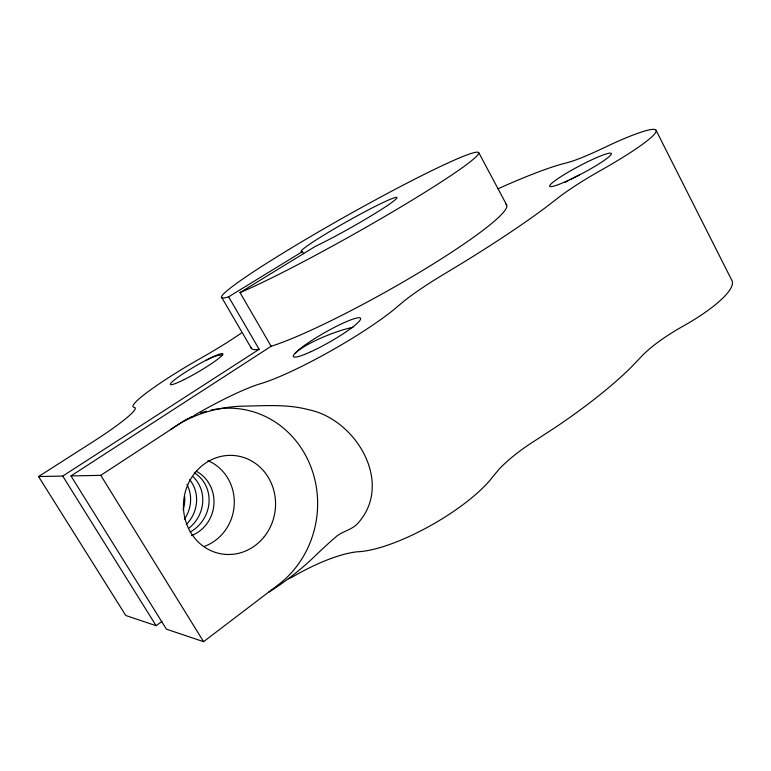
<?xml version="1.0" encoding="UTF-8"?>
<svg xmlns="http://www.w3.org/2000/svg" width="771" height="771" viewBox="0 0 771 771"><rect width="100%" height="100%" fill="white"/><g stroke="black" fill="none" stroke-linecap="round" stroke-linejoin="round"><path stroke-width="1.16" d="M268.771 592.215C286.523 580.939 303.167 567.919 318.047 553.038C323.666 547.979 329.053 542.668 334.845 537.811C341.274 531.431 350.844 530.467 357.195 524.001C394.521 484.034 356.433 419.511 308.814 409.758C286.561 403.725 263.325 405.931 240.581 406.211C215.697 407.454 190.977 414.808 170.699 429.572L100.779 475.341L70.971 475.929L166.411 629.165L203.583 641.674L278.408 584.688A97.532 90.429 -82.3 0 0 312.12 470.252A97.532 90.429 -82.3 0 0 218.116 408.852M191.69 417.439L194.822 414.991A97.271 14.321 -30.9 0 1 258.671 384.276L261.051 383.563A93.31 12.837 -29.7 0 0 398.144 306L405.189 300.16A97.185 14.466 -28.6 0 1 445.262 273.397L465.318 261.224A236.909 27.313 -29.3 0 0 545.261 207.775L556.768 198.908A92 11.902 -27.6 0 1 598.335 171.74L602.44 169.418A84.184 9.628 -28 0 0 656.044 131.562A84.184 9.628 -28 0 0 611.181 144.37L600.676 149.323A72.734 7.363 -27.9 0 1 566.878 162.748L558.908 164.917A236.909 27.313 -29.3 0 0 506.547 184.992L498.018 188.808M241.294 333.091A61.921 5.898 -30.2 0 1 209.876 352.973L200.778 358.207A73.351 7.768 -30.3 0 0 134.106 407.261L135.301 407.936A73.129 7.7 -31 0 1 91.932 442.438L38.55 476.555L125.789 615.499L156.118 625.705L161.929 621.416M170.699 429.572L181.079 422.681A97.532 90.429 -82.3 0 1 188.606 418.239M70.971 475.929L271.141 346.266L273.888 345.389A146.413 16.692 -29.3 0 0 425.476 268.722A146.413 16.692 -29.3 0 0 505.737 204.093M38.55 476.555L62.74 476.083L259.152 349.292L228.611 296.825L227.985 297.028A147.55 9.782 -29.4 0 1 365.541 205.288A147.55 9.782 -29.4 0 1 459.526 169.668A147.55 9.782 -29.4 0 1 242.634 291.477L240.003 292.575L271.141 346.266M228.611 296.825L302.434 251.606L303.62 253.707M240.003 292.575L315.349 246.373A54.992 3.624 -29.4 0 0 392.256 202.108A54.992 3.624 -29.4 0 0 354.708 217.22A54.992 3.624 -29.4 0 0 302.242 251.645L302.434 251.606M288.315 578.848L291.862 577.296A94.679 29.308 -32.4 0 1 356.761 551.834L359.382 551.67A90.997 26.407 -29.8 0 0 493.103 476.362L499.126 469.163A94.563 29.597 -27.4 0 1 536.365 439.788L555.573 427.279A231.888 56.601 -28.9 0 0 629.984 368.461L640.2 357.85A89.754 24.46 -25.2 0 1 679.251 328.35L683.251 326.085A82.362 19.93 -26.2 0 0 732.122 280.914L656.15 130.472M259.152 349.292L258.478 349.408A146.413 16.692 -29.3 0 1 251.038 347.548M62.74 476.083L156.118 625.705M100.779 475.341L203.583 641.674M221.836 297.654L251.491 348.502M478.685 152.475L506.586 204.826M196.2 471.187A35.177 33.182 -78.2 0 1 213.904 504.581A35.177 33.182 -78.2 0 1 191.391 535.623M207.939 460.673A45.826 43.06 -79.3 0 1 234.249 504.167A45.826 43.06 -79.3 0 1 204.373 546.388M189.57 417.737A97.532 90.429 -82.3 0 1 191.516 416.774M200.711 412.967A97.532 90.429 -82.3 0 1 206.455 411.184M211.09 410.056A97.532 90.429 -82.3 0 1 216.95 409.015M184.587 495.714A32.912 30.782 -54.7 0 1 183.141 509.602M193.039 476.7A34.175 31.871 -56.9 0 1 189.242 527.923M194.494 472.941A34.628 32.247 -57.7 0 1 208.999 502.731A34.628 32.247 -57.7 0 1 190.1 532.086M189.666 479.658A33.741 31.495 -56.2 0 1 186.331 524.521M186.977 484.564A33.326 31.139 -55.4 0 1 184.404 519.191M295.409 353.291A38.174 7.112 -22 0 1 353.079 327.299M206.059 360.308A30.021 7.006 -33.9 0 1 222.434 355.277M564.815 182.496A34.454 0.636 -27.3 0 1 568.131 180.742M569.885 179.816A34.454 0.636 -27.3 0 1 579.31 174.901M184.24 379.544A30.406 3.219 -30.3 0 0 222.886 353.87A30.406 3.219 -30.3 0 0 182.698 373.993A30.406 3.219 -30.3 0 0 184.24 379.544M311.243 351.566A38.637 5.301 -29.7 0 0 360.626 318.49A38.637 5.301 -29.7 0 0 309.075 342.237A38.637 5.301 -29.7 0 0 311.243 351.566M565.403 181.705A34.878 3.98 -28 0 0 611.393 153.641A34.878 3.98 -28 0 0 564.873 174.179A34.878 3.98 -28 0 0 565.403 181.705M264.308 536.635A49.623 45.99 -82.4 0 0 238.229 456.085A49.623 45.99 -82.4 0 0 185.975 522.063A49.623 45.99 -82.4 0 0 264.308 536.635"/></g></svg>
